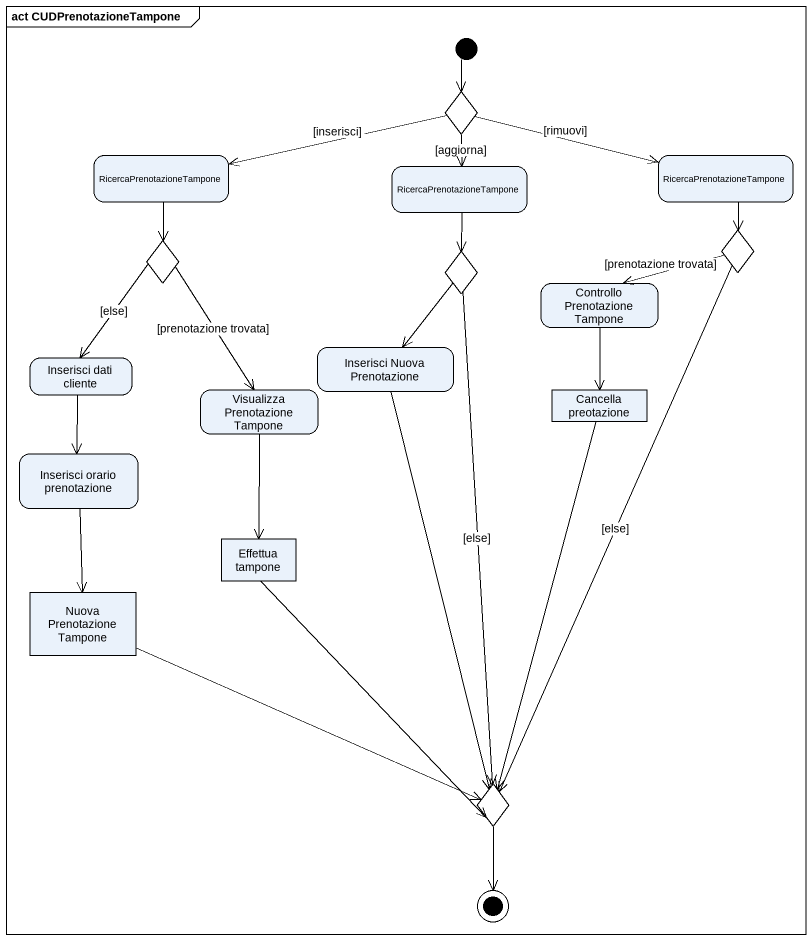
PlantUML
@startuml
mainframe act CUDPrenotazioneTampone
hide empty description
state choice1 <<choice>>
state RicercaPrenotazioneTampone
state "RicercaPrenotazioneTampone" as RicercaPrenotazioneTampone_2
state "RicercaPrenotazioneTampone" as RicercaPrenotazioneTampone_3
state choice2 <<choice>>
state choice3 <<choice>>
state choice4 <<choice>>
state "Controllo Prenotazione Tampone" as Controllo_Prenotazione
state "Inserisci dati cliente" as Inserisci_dati_cliente
state "Inserisci Nuova Prenotazione" as Inserisci_Nuova_Prenotazione
state "Visualizza Prenotazione Tampone" as Visualizza_Prenotazione
state "Cancella preotazione" as Cancella_preotazione <<object>>
state "Inserisci orario prenotazione" as Inserisci_orario
state "Effettua tampone" as Effettua_tampone <<object>>
state "Nuova Prenotazione Tampone" as Nuova_Prenotazione_Tampone <<object>>
state choice5 <<choice>>
[*] --> choice1
choice1 -left-> RicercaPrenotazioneTampone : [inserisci]
choice1 --> RicercaPrenotazioneTampone_2 : [aggiorna]
choice1 -right-> RicercaPrenotazioneTampone_3 : [rimuovi]
RicercaPrenotazioneTampone --> choice3
RicercaPrenotazioneTampone_2 --> choice4
RicercaPrenotazioneTampone_3 --> choice2
choice2 -left-> Controllo_Prenotazione : [prenotazione trovata]
choice2 --> choice5 : [else]
choice3 --> Inserisci_dati_cliente : [else]
choice3 --> Visualizza_Prenotazione : [prenotazione trovata]
choice4 --> Inserisci_Nuova_Prenotazione
choice4 --> choice5 : [else]
Controllo_Prenotazione --> Cancella_preotazione
Inserisci_dati_cliente --> Inserisci_orario
Inserisci_Nuova_Prenotazione --> choice5
Visualizza_Prenotazione --> Effettua_tampone
Cancella_preotazione --> choice5
Inserisci_orario --> Nuova_Prenotazione_Tampone
Effettua_tampone --> choice5
Nuova_Prenotazione_Tampone -right-> choice5
choice5 --> [*]
@enduml
